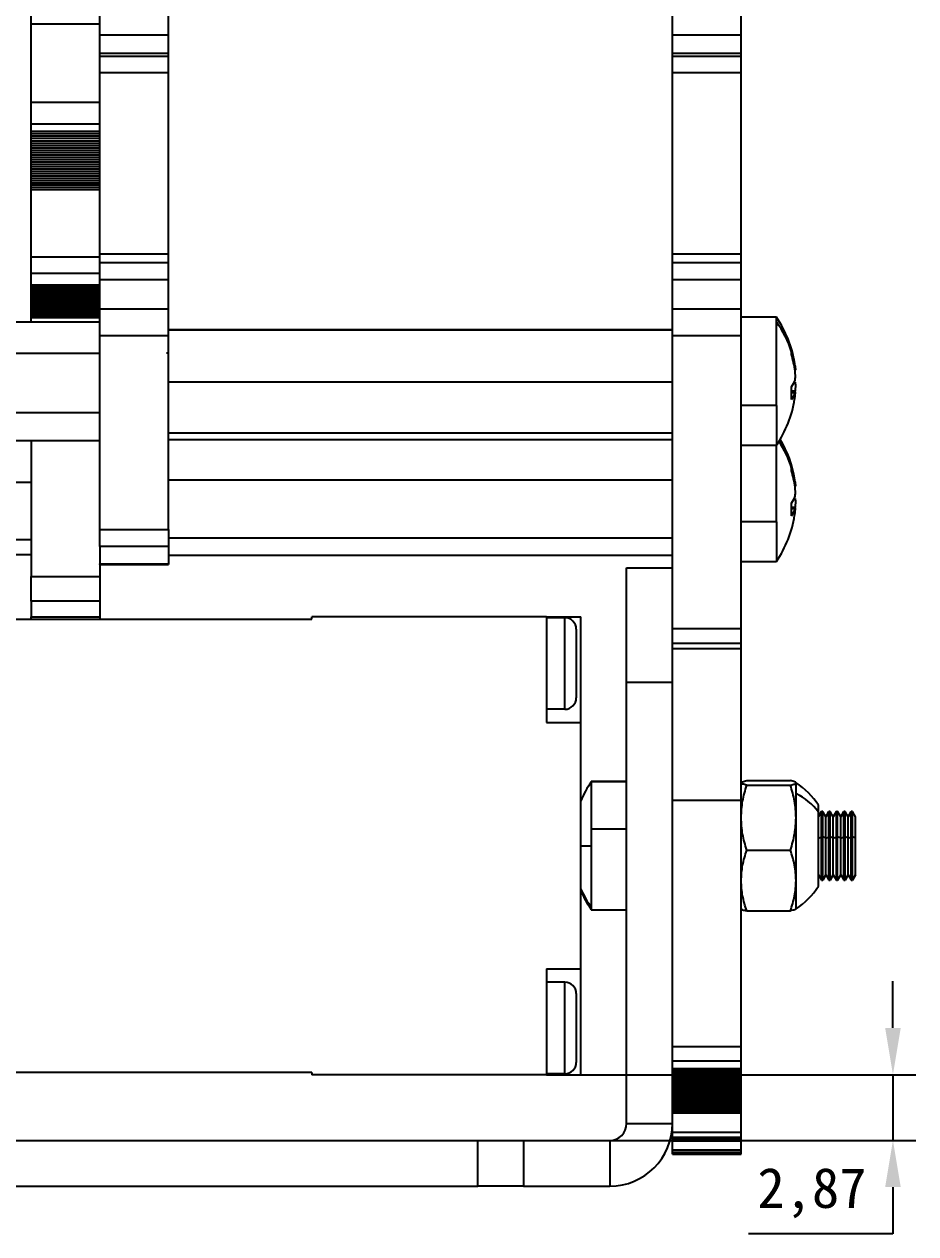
# Model space of a CAD drawing. Header units: millimetres. Extents: x 0 to 1189, y 0 to 841.
# Drawn here: x 259.3 to 337.2, y 168.7 to 274.3 of the extents above; entities that cross this region are included whole.
import ezdxf

# ---------------------------------------------------------------- set-up
doc = ezdxf.new("R2010")
doc.units = ezdxf.units.MM
doc.header["$PDSIZE"] = -1
doc.layers.add('标注层', color=4, linetype='Continuous', lineweight=25)
doc.dimstyles.new('ISO-25', dxfattribs={"dimtxt": 2.5, "dimasz": 2.5, "dimexe": 1.25, "dimexo": 0.625, "dimtad": 1, "dimtxsty": 'Standard', "dimcen": 2.5, "dimadec": 0, "dimazin": 0, "dimtfac": 1, "dimtmove": 0, "dimatfit": 3, "dimfxl": 1, "dimarcsym": 0})

# ---------------------------------------------------------------- blocks, each defined once
blk = doc.blocks.new('*D5')
at = {"layer": 'Defpoints', "color": 0, "transparency": 16777216}
for p in [(307.91, 182.57), (307.91, 176.83), (335.17, 176.83)]:
    blk.add_point(p, dxfattribs=at)
at = {"layer": '标注层', "color": 0, "lineweight": -2, "transparency": 16777216}
for p, q in [((335.17, 186.65), (335.17, 190.73)), ((307.91, 182.57), (337.17, 182.57)), ((335.17, 182.57), (335.17, 176.83)), ((307.91, 176.83), (337.17, 176.83)), ((335.17, 172.75), (335.17, 168.67)), ((335.17, 168.67), (322.56, 168.67))]:
    blk.add_line(p, q, dxfattribs=at)
at = {"layer": '标注层', "color": 0, "transparency": 16777216}
for points in [[(334.49, 186.65), (335.85, 186.65), (335.17, 182.57)], [(334.49, 172.75), (335.85, 172.75), (335.17, 176.83)]]:
    blk.add_solid(points, dxfattribs=at)
at = {"layer": '标注层', "color": 0, "transparency": 16777216, "insert": (328.1, 172.23), "char_height": 3.5, "attachment_point": 5}
blk.add_mtext('2,87', dxfattribs=at)

msp = doc.modelspace()

# ---------------------------------------------------------------- linework, layer by layer
at = {"color": 7, "linetype": 'Continuous', "lineweight": 25}
for p, q in [((265.911, 273.391), (265.911, 289.491)), ((271.911, 273.391), (271.911, 289.491)), ((315.911, 273.391), (315.911, 289.491)), ((321.911, 273.391), (321.911, 289.491)), ((259.911, 274.328), (259.911, 275.298)), ((265.911, 274.328), (259.911, 274.328)), ((259.911, 267.514), (259.911, 274.328)), ((265.911, 273.391), (271.911, 273.391)), ((265.911, 271.792), (265.911, 273.391)), ((271.911, 271.792), (271.911, 273.391)), ((315.911, 273.391), (321.911, 273.391)), ((315.911, 271.792), (315.911, 273.391)), ((321.911, 271.792), (321.911, 273.391)), ((265.911, 271.792), (271.911, 271.792)), ((265.911, 271.548), (265.911, 271.792)), ((265.911, 271.548), (271.911, 271.548)), ((265.911, 270.096), (265.911, 271.548)), ((271.911, 271.548), (271.911, 271.792)), ((271.911, 270.096), (271.911, 271.548)), ((315.911, 271.792), (321.911, 271.792)), ((315.911, 271.548), (315.911, 271.792)), ((315.911, 271.548), (321.911, 271.548)), ((315.911, 270.096), (315.911, 271.548)), ((321.911, 271.548), (321.911, 271.792)), ((321.911, 270.096), (321.911, 271.548)), ((265.911, 270.096), (271.911, 270.096)), ((265.911, 254.258), (265.911, 270.096)), ((271.911, 254.258), (271.911, 270.096)), ((315.911, 270.096), (321.911, 270.096)), ((315.911, 254.258), (315.911, 270.096)), ((321.911, 254.258), (321.911, 270.096)), ((259.911, 267.514), (265.911, 267.514)), ((259.911, 265.626), (259.911, 267.514)), ((259.911, 265.626), (265.911, 265.626)), ((259.911, 264.994), (259.911, 265.626)), ((259.911, 264.994), (265.911, 264.994)), ((259.911, 264.783), (259.911, 264.994)), ((259.911, 264.783), (265.911, 264.783)), ((259.911, 264.573), (259.911, 264.783)), ((259.911, 264.573), (265.911, 264.573)), ((259.911, 264.363), (259.911, 264.573)), ((259.911, 264.363), (265.911, 264.363)), ((259.911, 264.153), (259.911, 264.363)), ((259.911, 264.153), (265.911, 264.153)), ((259.911, 263.944), (259.911, 264.153)), ((259.911, 263.944), (265.911, 263.944)), ((259.911, 263.736), (259.911, 263.944)), ((259.911, 263.736), (265.911, 263.736)), ((259.911, 263.529), (259.911, 263.736)), ((259.911, 263.529), (265.911, 263.529)), ((259.911, 263.321), (259.911, 263.529)), ((259.911, 263.321), (265.911, 263.321)), ((259.911, 263.115), (259.911, 263.321)), ((259.911, 263.115), (265.911, 263.115)), ((259.911, 262.909), (259.911, 263.115)), ((259.911, 262.909), (265.911, 262.909)), ((259.911, 262.703), (259.911, 262.909)), ((259.911, 262.703), (265.911, 262.703)), ((259.911, 262.498), (259.911, 262.703)), ((259.911, 262.498), (265.911, 262.498)), ((259.911, 262.294), (259.911, 262.498)), ((259.911, 262.294), (265.911, 262.294)), ((259.911, 262.09), (259.911, 262.294)), ((259.911, 262.09), (265.911, 262.09)), ((259.911, 261.887), (259.911, 262.09)), ((259.911, 261.887), (265.911, 261.887)), ((259.911, 261.685), (259.911, 261.887)), ((259.911, 261.685), (265.911, 261.685)), ((259.911, 261.483), (259.911, 261.685)), ((259.911, 261.483), (265.911, 261.483)), ((259.911, 261.281), (259.911, 261.483)), ((259.911, 261.281), (265.911, 261.281)), ((259.911, 261.081), (259.911, 261.281)), ((259.911, 261.081), (265.911, 261.081)), ((259.911, 260.881), (259.911, 261.081)), ((259.911, 260.881), (265.911, 260.881)), ((259.911, 260.681), (259.911, 260.881)), ((259.911, 260.681), (265.911, 260.681)), ((259.911, 260.482), (259.911, 260.681)), ((259.911, 260.482), (265.911, 260.482)), ((259.911, 260.284), (259.911, 260.482)), ((259.911, 260.284), (265.911, 260.284)), ((259.911, 260.086), (259.911, 260.284)), ((259.911, 260.086), (265.911, 260.086)), ((259.911, 259.855), (259.911, 260.086)), ((265.911, 259.855), (259.911, 259.855)), ((259.911, 253.998), (259.911, 259.855)), ((259.911, 253.998), (265.911, 253.998)), ((259.911, 252.588), (259.911, 253.998)), ((265.911, 254.258), (271.911, 254.258)), ((265.911, 253.524), (265.911, 254.258)), ((271.911, 253.524), (271.911, 254.258)), ((315.911, 254.258), (321.911, 254.258)), ((315.911, 253.524), (315.911, 254.258)), ((321.911, 253.524), (321.911, 254.258)), ((259.911, 252.588), (265.911, 252.588)), ((259.911, 251.576), (259.911, 252.588)), ((265.911, 253.524), (271.911, 253.524)), ((265.911, 252.028), (265.911, 253.524)), ((271.911, 252.028), (271.911, 253.524)), ((315.911, 253.524), (321.911, 253.524)), ((315.911, 252.028), (315.911, 253.524)), ((321.911, 252.028), (321.911, 253.524)), ((259.911, 251.576), (265.911, 251.576)), ((259.911, 251.446), (259.911, 251.576)), ((265.911, 252.028), (271.911, 252.028)), ((265.911, 249.46), (265.911, 252.028)), ((271.911, 249.46), (271.911, 252.028)), ((315.911, 252.028), (321.911, 252.028)), ((315.911, 249.46), (315.911, 252.028)), ((321.911, 249.46), (321.911, 252.028)), ((259.911, 251.446), (265.911, 251.446)), ((259.911, 251.316), (259.911, 251.446)), ((259.911, 251.316), (265.911, 251.316)), ((259.911, 251.187), (259.911, 251.316)), ((259.911, 251.187), (265.911, 251.187)), ((259.911, 251.058), (259.911, 251.187)), ((259.911, 251.058), (265.911, 251.058)), ((259.911, 250.93), (259.911, 251.058)), ((259.911, 250.93), (265.911, 250.93)), ((259.911, 250.802), (259.911, 250.93)), ((259.911, 250.802), (265.911, 250.802)), ((259.911, 250.675), (259.911, 250.802)), ((259.911, 250.675), (265.911, 250.675)), ((259.911, 250.548), (259.911, 250.675)), ((259.911, 250.548), (265.911, 250.548)), ((259.911, 250.422), (259.911, 250.548)), ((259.911, 250.422), (265.911, 250.422)), ((259.911, 250.296), (259.911, 250.422)), ((259.911, 250.296), (265.911, 250.296)), ((259.911, 250.171), (259.911, 250.296)), ((259.911, 250.171), (265.911, 250.171)), ((259.911, 250.046), (259.911, 250.171)), ((259.911, 250.046), (265.911, 250.046)), ((259.911, 249.922), (259.911, 250.046)), ((259.911, 249.922), (265.911, 249.922)), ((259.911, 249.798), (259.911, 249.922)), ((259.911, 249.798), (265.911, 249.798)), ((259.911, 249.675), (259.911, 249.798)), ((259.911, 249.675), (265.911, 249.675)), ((259.911, 249.552), (259.911, 249.675)), ((259.911, 249.552), (265.911, 249.552)), ((259.911, 249.43), (259.911, 249.552)), ((259.911, 249.43), (265.911, 249.43)), ((259.911, 249.308), (259.911, 249.43)), ((265.911, 249.46), (271.911, 249.46)), ((265.911, 247.148), (265.911, 249.46)), ((271.911, 247.148), (271.911, 249.46)), ((315.911, 249.46), (321.911, 249.46)), ((315.911, 247.148), (315.911, 249.46)), ((321.911, 247.148), (321.911, 249.46)), ((215.911, 248.339), (265.911, 248.339)), ((259.911, 249.308), (265.911, 249.308)), ((259.911, 249.187), (259.911, 249.308)), ((259.911, 249.187), (265.911, 249.187)), ((259.911, 249.067), (259.911, 249.187)), ((259.911, 249.067), (265.911, 249.067)), ((259.911, 248.946), (259.911, 249.067)), ((259.911, 248.946), (265.911, 248.946)), ((259.911, 248.827), (259.911, 248.946)), ((259.911, 248.827), (265.911, 248.827)), ((259.911, 248.708), (259.911, 248.827)), ((259.911, 248.708), (265.911, 248.708)), ((259.911, 248.339), (259.911, 248.708)), ((324.996, 248.746), (321.911, 248.746)), ((324.996, 248.322), (324.996, 248.746)), ((324.996, 241.008), (324.996, 248.322)), ((271.911, 247.668), (315.911, 247.668)), ((271.911, 247.624), (315.911, 247.624)), ((265.911, 247.148), (271.911, 247.148)), ((265.911, 230.187), (265.911, 247.148)), ((271.911, 230.187), (271.911, 247.148)), ((315.911, 247.148), (321.911, 247.148)), ((315.911, 221.551), (315.911, 247.148)), ((321.911, 221.551), (321.911, 247.148)), ((215.911, 245.591), (265.911, 245.591)), ((271.911, 245.585), (271.719, 245.585)), ((326.609, 244.113), (326.683, 244.113)), ((271.911, 243.101), (315.911, 243.101)), ((326.683, 242.179), (326.318, 242.179)), ((324.996, 241.008), (321.911, 241.008)), ((324.996, 241.008), (324.996, 237.546)), ((215.911, 240.398), (265.911, 240.398)), ((215.911, 237.953), (265.911, 237.953)), ((259.911, 237.953), (259.911, 226.075)), ((271.911, 238.624), (315.911, 238.624)), ((271.911, 238.064), (315.911, 238.064)), ((321.911, 237.546), (324.996, 237.546)), ((324.996, 230.864), (324.996, 237.546)), ((215.911, 234.312), (259.911, 234.312)), ((271.911, 234.516), (315.911, 234.516)), ((326.609, 233.97), (326.683, 233.97)), ((326.683, 232.036), (326.318, 232.036)), ((324.996, 230.864), (321.911, 230.864)), ((324.996, 230.864), (324.996, 227.403)), ((215.911, 229.303), (259.911, 229.303)), ((265.911, 230.187), (271.911, 230.187)), ((265.911, 228.692), (265.911, 230.187)), ((271.911, 230.187), (271.911, 228.692)), ((271.911, 229.454), (315.911, 229.454)), ((271.911, 228.692), (265.911, 228.692)), ((265.911, 228.692), (265.911, 227.193)), ((271.911, 228.692), (271.911, 227.193)), ((215.911, 227.993), (259.911, 227.993)), ((265.911, 227.193), (271.911, 227.193)), ((265.911, 227.134), (265.911, 227.193)), ((271.911, 227.941), (315.911, 227.941)), ((271.911, 227.193), (271.911, 227.134)), ((321.911, 227.403), (324.996, 227.403)), ((265.911, 227.134), (271.911, 227.134)), ((265.911, 227.134), (265.911, 226.075)), ((311.911, 226.829), (315.911, 226.829)), ((311.911, 216.829), (311.911, 226.829)), ((259.911, 226.075), (265.911, 226.075)), ((259.911, 223.94), (259.911, 226.075)), ((265.911, 226.075), (265.911, 223.94)), ((265.911, 223.94), (259.911, 223.94)), ((259.911, 223.94), (259.911, 222.57)), ((265.911, 223.94), (265.911, 222.57)), ((253.911, 222.366), (284.411, 222.366)), ((259.911, 222.57), (265.911, 222.57)), ((259.911, 222.366), (259.911, 222.57)), ((265.911, 222.57), (265.911, 222.366)), ((284.411, 222.366), (284.411, 222.566)), ((304.911, 222.566), (284.411, 222.566)), ((304.911, 222.566), (304.911, 213.326)), ((304.911, 222.566), (307.911, 222.566)), ((306.511, 222.486), (304.911, 222.486)), ((306.511, 214.486), (306.511, 222.486)), ((307.911, 213.326), (307.911, 222.566)), ((307.511, 221.486), (307.511, 221.377)), ((307.511, 221.377), (307.511, 219.286)), ((315.911, 221.551), (321.911, 221.551)), ((315.911, 220.275), (315.911, 221.551)), ((321.911, 220.275), (321.911, 221.551)), ((315.911, 220.275), (321.911, 220.275)), ((315.911, 219.784), (315.911, 220.275)), ((315.911, 219.784), (321.911, 219.784)), ((315.911, 206.555), (315.911, 219.784)), ((321.911, 219.784), (321.911, 220.275)), ((321.911, 206.555), (321.911, 219.784)), ((307.511, 219.286), (307.511, 217.686)), ((307.511, 217.686), (307.511, 215.595)), ((315.911, 216.829), (311.911, 216.829)), ((311.911, 178.302), (311.911, 216.829)), ((307.511, 215.595), (307.511, 215.486)), ((306.511, 214.486), (304.911, 214.486)), ((304.911, 213.326), (307.911, 213.326)), ((307.911, 191.805), (307.911, 213.326)), ((311.911, 208.166), (308.826, 208.166)), ((308.826, 208.166), (308.826, 204.034)), ((308.826, 208.166), (308.826, 202.566)), ((308.826, 208.166), (311.911, 208.166)), ((322.402, 208.253), (326.22, 208.253)), ((322.402, 207.857), (326.22, 207.857)), ((326.711, 208.066), (326.711, 208.055)), ((326.711, 207.148), (326.711, 208.055)), ((326.711, 205.014), (326.711, 207.148)), ((315.911, 206.555), (321.911, 206.555)), ((315.911, 188.722), (315.911, 206.555)), ((321.911, 185.02), (321.911, 206.555)), ((328.675, 205.509), (328.675, 206.098)), ((326.711, 199.524), (326.711, 205.014)), ((328.936, 205.566), (328.675, 205.115)), ((328.675, 205.115), (328.936, 205.566)), ((328.675, 200.613), (328.675, 205.509)), ((329.044, 205.566), (328.936, 205.566)), ((328.936, 203.352), (328.936, 205.566)), ((328.936, 199.566), (328.936, 205.566)), ((328.936, 205.566), (329.044, 205.566)), ((329.314, 205.097), (329.044, 205.566)), ((329.044, 203.352), (329.044, 205.566)), ((329.044, 199.566), (329.044, 205.566)), ((329.314, 205.097), (329.044, 205.566)), ((329.585, 205.566), (329.314, 205.097)), ((329.314, 205.097), (329.585, 205.566)), ((329.314, 203.23), (329.314, 205.097)), ((329.314, 200.034), (329.314, 205.097)), ((329.693, 205.566), (329.585, 205.566)), ((329.585, 203.352), (329.585, 205.566)), ((329.585, 199.566), (329.585, 205.566)), ((329.585, 205.566), (329.693, 205.566)), ((329.963, 205.097), (329.693, 205.566)), ((329.693, 203.352), (329.693, 205.566)), ((329.693, 199.566), (329.693, 205.566)), ((329.963, 205.097), (329.693, 205.566)), ((330.234, 205.566), (329.963, 205.097)), ((329.963, 205.097), (330.234, 205.566)), ((329.963, 203.23), (329.963, 205.097)), ((329.963, 200.034), (329.963, 205.097)), ((330.342, 205.566), (330.234, 205.566)), ((330.234, 203.352), (330.234, 205.566)), ((330.234, 199.566), (330.234, 205.566)), ((330.234, 205.566), (330.342, 205.566)), ((330.613, 205.097), (330.342, 205.566)), ((330.342, 203.352), (330.342, 205.566)), ((330.342, 199.566), (330.342, 205.566)), ((330.613, 205.097), (330.342, 205.566)), ((330.883, 205.566), (330.613, 205.097)), ((330.613, 205.097), (330.883, 205.566)), ((330.613, 203.23), (330.613, 205.097)), ((330.613, 200.034), (330.613, 205.097)), ((330.991, 205.566), (330.883, 205.566)), ((330.883, 203.352), (330.883, 205.566)), ((330.883, 199.566), (330.883, 205.566)), ((330.883, 205.566), (330.991, 205.566)), ((331.262, 205.097), (330.991, 205.566)), ((330.991, 203.352), (330.991, 205.566)), ((330.991, 199.566), (330.991, 205.566)), ((331.262, 205.097), (330.991, 205.566)), ((331.532, 205.566), (331.262, 205.097)), ((331.262, 205.097), (331.532, 205.566)), ((331.262, 203.23), (331.262, 205.097)), ((331.262, 200.034), (331.262, 205.097)), ((331.641, 205.566), (331.532, 205.566)), ((331.532, 203.352), (331.532, 205.566)), ((331.532, 199.566), (331.532, 205.566)), ((331.532, 205.566), (331.641, 205.566)), ((331.911, 205.097), (331.641, 205.566)), ((331.641, 203.352), (331.641, 205.566)), ((331.641, 199.566), (331.641, 205.566)), ((331.911, 205.097), (331.641, 205.566)), ((331.911, 203.23), (331.911, 205.097)), ((331.911, 200.034), (331.911, 205.097)), ((308.826, 204.034), (308.826, 197.162)), ((308.826, 204.034), (311.911, 204.034)), ((328.936, 199.566), (328.936, 203.352)), ((328.936, 203.352), (329.044, 203.352)), ((329.044, 199.566), (329.044, 203.352)), ((329.314, 203.23), (329.044, 203.352)), ((329.314, 203.23), (329.585, 203.352)), ((329.314, 200.034), (329.314, 203.23)), ((329.585, 203.352), (329.693, 203.352)), ((329.585, 199.566), (329.585, 203.352)), ((329.693, 199.566), (329.693, 203.352)), ((329.963, 203.23), (329.693, 203.352)), ((329.963, 203.23), (330.234, 203.352)), ((329.963, 200.034), (329.963, 203.23)), ((330.234, 203.352), (330.342, 203.352)), ((330.234, 199.566), (330.234, 203.352)), ((330.342, 199.566), (330.342, 203.352)), ((330.613, 203.23), (330.342, 203.352)), ((330.613, 203.23), (330.883, 203.352)), ((330.613, 200.034), (330.613, 203.23)), ((330.883, 199.566), (330.883, 203.352)), ((330.883, 203.352), (330.991, 203.352)), ((330.991, 199.566), (330.991, 203.352)), ((331.262, 203.23), (330.991, 203.352)), ((331.262, 203.23), (331.532, 203.352)), ((331.262, 200.034), (331.262, 203.23)), ((331.532, 199.566), (331.532, 203.352)), ((331.532, 203.352), (331.641, 203.352)), ((331.641, 199.566), (331.641, 203.352)), ((331.911, 203.23), (331.641, 203.352)), ((331.911, 200.034), (331.911, 203.23)), ((308.826, 202.566), (308.826, 196.966)), ((322.402, 202.17), (326.22, 202.17)), ((328.675, 199.034), (328.675, 200.613)), ((328.675, 200.016), (328.936, 199.566)), ((328.675, 200.016), (328.936, 199.566)), ((329.044, 199.566), (329.314, 200.034)), ((329.314, 200.034), (329.044, 199.566)), ((329.314, 200.034), (329.585, 199.566)), ((329.314, 200.034), (329.585, 199.566)), ((329.693, 199.566), (329.963, 200.034)), ((329.963, 200.034), (329.693, 199.566)), ((329.963, 200.034), (330.234, 199.566)), ((329.963, 200.034), (330.234, 199.566)), ((330.342, 199.566), (330.613, 200.034)), ((330.613, 200.034), (330.342, 199.566)), ((330.613, 200.034), (330.883, 199.566)), ((330.613, 200.034), (330.883, 199.566)), ((330.991, 199.566), (331.262, 200.034)), ((331.262, 200.034), (330.991, 199.566)), ((331.262, 200.034), (331.532, 199.566)), ((331.262, 200.034), (331.532, 199.566)), ((331.641, 199.566), (331.911, 200.034)), ((331.911, 200.034), (331.641, 199.566)), ((326.711, 197.066), (326.711, 199.524)), ((328.936, 199.566), (329.044, 199.566)), ((328.936, 199.566), (329.044, 199.566)), ((329.585, 199.566), (329.693, 199.566)), ((329.585, 199.566), (329.693, 199.566)), ((330.234, 199.566), (330.342, 199.566)), ((330.234, 199.566), (330.342, 199.566)), ((330.883, 199.566), (330.991, 199.566)), ((330.883, 199.566), (330.991, 199.566)), ((331.532, 199.566), (331.641, 199.566)), ((331.532, 199.566), (331.641, 199.566)), ((308.826, 197.162), (308.826, 196.966)), ((308.826, 196.966), (311.911, 196.966)), ((308.826, 196.966), (311.911, 196.966)), ((322.402, 196.879), (326.22, 196.879)), ((304.911, 191.805), (307.911, 191.805)), ((304.911, 191.805), (304.911, 182.566)), ((307.911, 182.566), (307.911, 191.805)), ((306.511, 190.646), (304.911, 190.646)), ((306.511, 182.646), (306.511, 190.646)), ((307.511, 189.646), (307.511, 185.846)), ((315.911, 178.302), (315.911, 188.722)), ((307.511, 185.79), (307.511, 183.754)), ((315.911, 185.02), (321.911, 185.02)), ((321.911, 183.768), (321.911, 185.02)), ((307.511, 183.699), (307.511, 183.646)), ((315.911, 183.768), (321.911, 183.768)), ((315.911, 183.096), (321.911, 183.096)), ((315.911, 183.02), (321.911, 183.02)), ((315.911, 182.944), (321.911, 182.944)), ((315.911, 182.867), (321.911, 182.867)), ((321.911, 183.096), (321.911, 183.768)), ((321.911, 183.02), (321.911, 183.096)), ((321.911, 182.944), (321.911, 183.02)), ((321.911, 182.867), (321.911, 182.944)), ((321.911, 182.79), (321.911, 182.867)), ((284.411, 182.766), (253.911, 182.766)), ((284.411, 182.766), (284.411, 182.566)), ((304.911, 182.566), (284.411, 182.566)), ((306.511, 182.646), (304.911, 182.646)), ((304.911, 182.566), (307.911, 182.566)), ((315.911, 182.79), (321.911, 182.79)), ((315.911, 182.712), (321.911, 182.712)), ((315.911, 182.634), (321.911, 182.634)), ((315.911, 182.556), (321.911, 182.556)), ((315.911, 182.478), (321.911, 182.478)), ((315.911, 182.399), (321.911, 182.399)), ((315.911, 182.32), (321.911, 182.32)), ((315.911, 182.241), (321.911, 182.241)), ((315.911, 182.161), (321.911, 182.161)), ((315.911, 182.082), (321.911, 182.082)), ((315.911, 182.002), (321.911, 182.002)), ((315.911, 181.921), (321.911, 181.921)), ((315.911, 181.841), (321.911, 181.841)), ((315.911, 181.76), (321.911, 181.76)), ((321.911, 182.712), (321.911, 182.79)), ((321.911, 182.634), (321.911, 182.712)), ((321.911, 182.556), (321.911, 182.634)), ((321.911, 182.478), (321.911, 182.556)), ((321.911, 182.399), (321.911, 182.478)), ((321.911, 182.32), (321.911, 182.399)), ((321.911, 182.241), (321.911, 182.32)), ((321.911, 182.161), (321.911, 182.241)), ((321.911, 182.082), (321.911, 182.161)), ((321.911, 182.002), (321.911, 182.082)), ((321.911, 181.921), (321.911, 182.002)), ((321.911, 181.841), (321.911, 181.921)), ((321.911, 181.76), (321.911, 181.841)), ((321.911, 181.68), (321.911, 181.76)), ((315.911, 181.68), (321.911, 181.68)), ((315.911, 181.599), (321.911, 181.599)), ((315.911, 181.518), (321.911, 181.518)), ((315.911, 181.437), (321.911, 181.437)), ((315.911, 181.355), (321.911, 181.355)), ((315.911, 181.274), (321.911, 181.274)), ((315.911, 181.193), (321.911, 181.193)), ((315.911, 181.111), (321.911, 181.111)), ((315.911, 181.029), (321.911, 181.029)), ((315.911, 180.948), (321.911, 180.948)), ((315.911, 180.866), (321.911, 180.866)), ((315.911, 180.784), (321.911, 180.784)), ((315.911, 180.703), (321.911, 180.703)), ((321.911, 181.599), (321.911, 181.68)), ((321.911, 181.518), (321.911, 181.599)), ((321.911, 181.437), (321.911, 181.518)), ((321.911, 181.355), (321.911, 181.437)), ((321.911, 181.274), (321.911, 181.355)), ((321.911, 181.193), (321.911, 181.274)), ((321.911, 181.111), (321.911, 181.193)), ((321.911, 181.029), (321.911, 181.111)), ((321.911, 180.948), (321.911, 181.029)), ((321.911, 180.866), (321.911, 180.948)), ((321.911, 180.784), (321.911, 180.866)), ((321.911, 180.703), (321.911, 180.784)), ((321.911, 180.621), (321.911, 180.703)), ((315.911, 180.621), (321.911, 180.621)), ((315.911, 180.539), (321.911, 180.539)), ((315.911, 180.457), (321.911, 180.457)), ((315.911, 180.376), (321.911, 180.376)), ((315.911, 180.294), (321.911, 180.294)), ((315.911, 180.212), (321.911, 180.212)), ((315.911, 180.13), (321.911, 180.13)), ((315.911, 180.049), (321.911, 180.049)), ((315.911, 179.967), (321.911, 179.967)), ((315.911, 179.885), (321.911, 179.885)), ((315.911, 179.804), (321.911, 179.804)), ((315.911, 179.722), (321.911, 179.722)), ((315.911, 179.64), (321.911, 179.64)), ((321.911, 180.539), (321.911, 180.621)), ((321.911, 180.457), (321.911, 180.539)), ((321.911, 180.376), (321.911, 180.457)), ((321.911, 180.294), (321.911, 180.376)), ((321.911, 180.212), (321.911, 180.294)), ((321.911, 180.13), (321.911, 180.212)), ((321.911, 180.049), (321.911, 180.13)), ((321.911, 179.967), (321.911, 180.049)), ((321.911, 179.885), (321.911, 179.967)), ((321.911, 179.804), (321.911, 179.885)), ((321.911, 179.722), (321.911, 179.804)), ((321.911, 179.64), (321.911, 179.722)), ((321.911, 179.559), (321.911, 179.64)), ((315.911, 179.559), (321.911, 179.559)), ((315.911, 179.477), (321.911, 179.477)), ((315.911, 179.396), (321.911, 179.396)), ((315.911, 179.314), (321.911, 179.314)), ((315.911, 179.233), (321.911, 179.233)), ((321.911, 179.477), (321.911, 179.559)), ((321.911, 179.396), (321.911, 179.477)), ((321.911, 179.314), (321.911, 179.396)), ((321.911, 179.233), (321.911, 179.314)), ((321.911, 177.539), (321.911, 179.233)), ((311.911, 178.302), (315.911, 178.302)), ((315.911, 177.539), (315.911, 178.289)), ((315.911, 177.539), (321.911, 177.539)), ((315.911, 177.12), (315.911, 177.539)), ((321.911, 177.12), (321.911, 177.539)), ((225.384, 176.829), (298.911, 176.829)), ((298.911, 172.829), (298.911, 176.829)), ((298.911, 176.829), (302.911, 176.829)), ((302.911, 176.829), (302.911, 172.829)), ((302.911, 176.829), (310.438, 176.829)), ((310.438, 176.829), (310.438, 172.829)), ((315.911, 177.12), (321.911, 177.12)), ((315.911, 177.005), (315.911, 177.12)), ((315.911, 177.005), (321.911, 177.005)), ((315.911, 176.983), (315.911, 177.005)), ((315.911, 176.983), (321.911, 176.983)), ((315.911, 176.917), (315.911, 176.983)), ((315.911, 176.917), (321.911, 176.917)), ((315.911, 176.852), (315.911, 176.917)), ((315.911, 176.852), (321.911, 176.852)), ((315.911, 176.786), (315.911, 176.852)), ((315.911, 176.786), (321.911, 176.786)), ((315.911, 175.999), (315.911, 176.786)), ((321.911, 177.005), (321.911, 177.12)), ((321.911, 176.983), (321.911, 177.005)), ((321.911, 176.917), (321.911, 176.983)), ((321.911, 176.852), (321.911, 176.917)), ((321.911, 176.786), (321.911, 176.852)), ((321.911, 175.999), (321.911, 176.786)), ((315.911, 175.999), (321.911, 175.999)), ((315.911, 175.811), (315.911, 175.999)), ((315.911, 175.811), (321.911, 175.811)), ((315.911, 175.623), (315.911, 175.811)), ((315.911, 175.623), (321.911, 175.623)), ((315.911, 175.619), (315.911, 175.623)), ((315.911, 175.619), (321.911, 175.619)), ((321.911, 175.811), (321.911, 175.999)), ((321.911, 175.623), (321.911, 175.811)), ((321.911, 175.619), (321.911, 175.623)), ((225.384, 172.829), (298.911, 172.829)), ((302.911, 172.829), (298.911, 172.829)), ((302.911, 172.829), (310.438, 172.829))]:
    msp.add_line(p, q, dxfattribs=at)
at = {"color": 8, "linetype": 'Continuous', "lineweight": 25}
for p, q in [((326.548, 244.484), (326.621, 244.484)), ((326.621, 242.266), (326.317, 242.266)), ((326.621, 242.133), (326.319, 242.133)), ((326.548, 234.341), (326.621, 234.341)), ((326.621, 232.123), (326.317, 232.123)), ((326.621, 231.99), (326.319, 231.99)), ((328.675, 203.234), (328.936, 203.352)), ((307.911, 202.566), (308.826, 202.566))]:
    msp.add_line(p, q, dxfattribs=at)
at = {"color": 7, "linetype": 'Continuous', "lineweight": 25, "flags": 128}
for points in [[(326.587, 241.575), (326.595, 241.625), (326.621, 241.808)], [(326.587, 231.432), (326.595, 231.482), (326.621, 231.665)]]:
    msp.add_lwpolyline(points, dxfattribs=at)
at = {"color": 7, "linetype": 'Continuous', "lineweight": 25}
for centre, radius, start, end in [((316.711, 243.146), 10, 9.04035, 34.0558), ((317.786, 243.03), 8.944, 17.43448, 36.2769), ((318.078, 243.363), 8.616, 7.47661, 17.33252), ((324.85, 245.713), 1.469, 359.85208, 8.48587), ((324.483, 245.714), 1.836, 352.41078, 359.85129), ((318.078, 242.905), 8.616, 7.47661, 17.33252), ((324.72, 243.871), 2.002, 322.24213, 341.70003), ((316.746, 242.091), 9.573, 356.67902, 3.32098), ((324.72, 242.762), 2.002, 322.24252, 341.69964), ((316.711, 243.146), 10, 325.9442, 350.95965), ((316.711, 233.003), 10, 9.04035, 30.47533), ((318.078, 233.22), 8.616, 7.47661, 17.33252), ((324.85, 235.57), 1.469, 359.8518, 8.48586), ((324.483, 235.571), 1.836, 352.41047, 359.85136), ((318.078, 232.762), 8.616, 7.47656, 17.33244), ((324.72, 233.728), 2.002, 322.24213, 341.70003), ((316.746, 231.947), 9.573, 356.67902, 3.32098), ((316.711, 233.003), 10, 325.9442, 350.95965), ((324.72, 232.619), 2.002, 322.24252, 341.69964), ((306.511, 221.486), 1, 0, 90), ((306.511, 215.486), 1, 270, 0), ((317.111, 202.566), 10, 145.9442, 156.92608), ((323.169, 202.566), 6.542, 32.68034, 57.22092), ((323.862, 201.739), 6.114, 38.07186, 62.22872), ((317.111, 202.566), 10, 203.07392, 214.0558), ((323.169, 202.566), 6.542, 302.77908, 327.31966), ((306.511, 189.646), 1, 0, 90), ((306.511, 183.646), 1, 270, 0), ((310.438, 178.302), 1.473, 270, 0), ((310.438, 178.302), 5.473, 270, 0)]:
    msp.add_arc(centre, radius, start, end, dxfattribs=at)
at = {"color": 8, "linetype": 'Continuous', "lineweight": 25}
for centre, radius, start, end in [((317.807, 232.895), 8.921, 17.42219, 33.93093), ((316.648, 202.643), 9.551, 203.83533, 215.0249)]:
    msp.add_arc(centre, radius, start, end, dxfattribs=at)
at = {"color": 7, "linetype": 'Continuous', "lineweight": 25}
for points, knots in [([(326.621, 244.484), (326.629, 244.416), (326.646, 244.279), (326.654, 244.141), (326.647, 244.123), (326.643, 244.114)], [0, 0, 0, 0, 0.3347272, 0.6673189, 1, 1, 1, 1]), ([(326.621, 243.243), (326.629, 243.281), (326.646, 243.358), (326.653, 243.561), (326.646, 243.798), (326.629, 243.95), (326.621, 244.026)], [0, 0, 0, 0, 0.25067876, 0.49976139, 0.74907992, 1, 1, 1, 1]), ([(326.621, 243.05), (326.629, 243.011), (326.646, 242.935), (326.653, 242.731), (326.646, 242.494), (326.629, 242.342), (326.621, 242.266)], [0, 0, 0, 0, 0.2506842, 0.4997679, 0.7490796, 1, 1, 1, 1]), ([(326.621, 241.808), (326.629, 241.877), (326.646, 242.015), (326.653, 242.146), (326.646, 242.198), (326.629, 242.155), (326.621, 242.133)], [0, 0, 0, 0, 0.2506868, 0.4997676, 0.7490795, 1, 1, 1, 1]), ([(326.621, 234.341), (326.629, 234.272), (326.646, 234.136), (326.654, 233.998), (326.647, 233.98), (326.643, 233.971)], [0, 0, 0, 0, 0.3347292, 0.6673199, 1, 1, 1, 1]), ([(326.621, 233.099), (326.629, 233.138), (326.646, 233.214), (326.653, 233.418), (326.646, 233.655), (326.629, 233.807), (326.621, 233.883)], [0, 0, 0, 0, 0.2506836, 0.4997677, 0.7490792, 1, 1, 1, 1]), ([(326.621, 232.907), (326.629, 232.868), (326.646, 232.791), (326.653, 232.588), (326.646, 232.351), (326.629, 232.199), (326.621, 232.123)], [0, 0, 0, 0, 0.2506865, 0.4997691, 0.7490799, 1, 1, 1, 1]), ([(326.621, 231.665), (326.629, 231.734), (326.646, 231.871), (326.653, 232.003), (326.646, 232.054), (326.629, 232.012), (326.621, 231.99)], [0, 0, 0, 0, 0.25068497, 0.49976611, 0.7490807, 1, 1, 1, 1]), ([(321.939, 208.076), (321.961, 208.103), (322.01, 208.163), (322.262, 208.22), (322.402, 208.253)], [0, 0, 0, 0, 0.4405828, 1, 1, 1, 1]), ([(326.711, 208.055), (326.686, 208.089), (326.635, 208.156), (326.358, 208.22), (326.22, 208.253)], [0, 0, 0, 0, 0.50025174, 1, 1, 1, 1]), ([(322.402, 207.857), (322.264, 207.89), (321.987, 207.955), (321.936, 208.022), (321.911, 208.055)], [0, 0, 0, 0, 0.5003784, 1, 1, 1, 1]), ([(321.911, 205.014), (321.936, 205.496), (321.987, 206.459), (322.264, 207.391), (322.402, 207.857)], [0, 0, 0, 0, 0.5002514, 1, 1, 1, 1]), ([(326.22, 207.857), (326.363, 207.891), (326.637, 207.956), (326.687, 208.023), (326.711, 208.055)], [0, 0, 0, 0, 0.523258, 1, 1, 1, 1]), ([(326.711, 205.014), (326.686, 205.496), (326.635, 206.459), (326.358, 207.391), (326.22, 207.857)], [0, 0, 0, 0, 0.5002514, 1, 1, 1, 1]), ([(322.402, 202.17), (322.264, 202.637), (321.987, 203.569), (321.936, 204.532), (321.911, 205.014)], [0, 0, 0, 0, 0.5003777, 1, 1, 1, 1]), ([(326.22, 202.17), (326.363, 202.658), (326.637, 203.591), (326.687, 204.555), (326.711, 205.014)], [0, 0, 0, 0, 0.5232576, 1, 1, 1, 1]), ([(321.911, 199.524), (321.937, 199.974), (321.987, 200.871), (322.264, 201.738), (322.402, 202.17)], [0, 0, 0, 0, 0.5019584, 1, 1, 1, 1]), ([(326.711, 199.524), (326.686, 199.974), (326.635, 200.871), (326.358, 201.738), (326.22, 202.17)], [0, 0, 0, 0, 0.5019584, 1, 1, 1, 1]), ([(322.402, 196.879), (322.263, 197.314), (321.987, 198.181), (321.936, 199.078), (321.911, 199.524)], [0, 0, 0, 0, 0.5016782, 1, 1, 1, 1]), ([(326.22, 196.879), (326.359, 197.314), (326.635, 198.181), (326.686, 199.078), (326.711, 199.524)], [0, 0, 0, 0, 0.5016783, 1, 1, 1, 1]), ([(321.939, 197.055), (321.961, 197.029), (322.01, 196.969), (322.262, 196.911), (322.402, 196.879)], [0, 0, 0, 0, 0.4405826, 1, 1, 1, 1]), ([(326.683, 197.055), (326.661, 197.029), (326.612, 196.969), (326.36, 196.911), (326.22, 196.879)], [0, 0, 0, 0, 0.4405827, 1, 1, 1, 1]), ([(307.511, 185.846), (307.511, 185.835), (307.511, 185.817), (307.511, 185.798), (307.511, 185.79)], [0, 0, 0, 0, 0.5601502, 1, 1, 1, 1]), ([(307.511, 185.79), (307.511, 185.79), (307.511, 185.79), (307.511, 185.79), (307.511, 185.79)], [0, 0, 0, 0, 0.5602584, 1, 1, 1, 1]), ([(307.511, 183.754), (307.511, 183.744), (307.511, 183.726), (307.51, 183.707), (307.51, 183.699)], [0, 0, 0, 0, 0.5591548, 1, 1, 1, 1]), ([(307.51, 183.699), (307.51, 183.699), (307.511, 183.699), (307.511, 183.699), (307.511, 183.699)], [0, 0, 0, 0, 0.5600181, 1, 1, 1, 1])]:
    msp.add_open_spline(points, degree=3, knots=knots, dxfattribs=at)

# ---------------------------------------------------------------- dimensions: what is measured, and where the dimension line sits
at = {"layer": '标注层'}
dim = msp.add_linear_dim(base=(335.167, 176.829), p1=(307.911, 182.566), p2=(307.911, 176.829), angle=90, dimstyle='ISO-25', override={"dimtxt": 3.5, "dimasz": 4.08, "dimexe": 2, "dimexo": 0, "dimgap": 1.524, "dimtih": 1, "dimtoh": 1, "dimlfac": 0.5, "dimzin": 0, "dimadec": 2, "dimtzin": 0}, dxfattribs=at)
dim.commit()
dim.dimension.update_dxf_attribs({"geometry": '*D5', "text_midpoint": (328.101, 172.235)})

doc.saveas('drawing.dxf')
